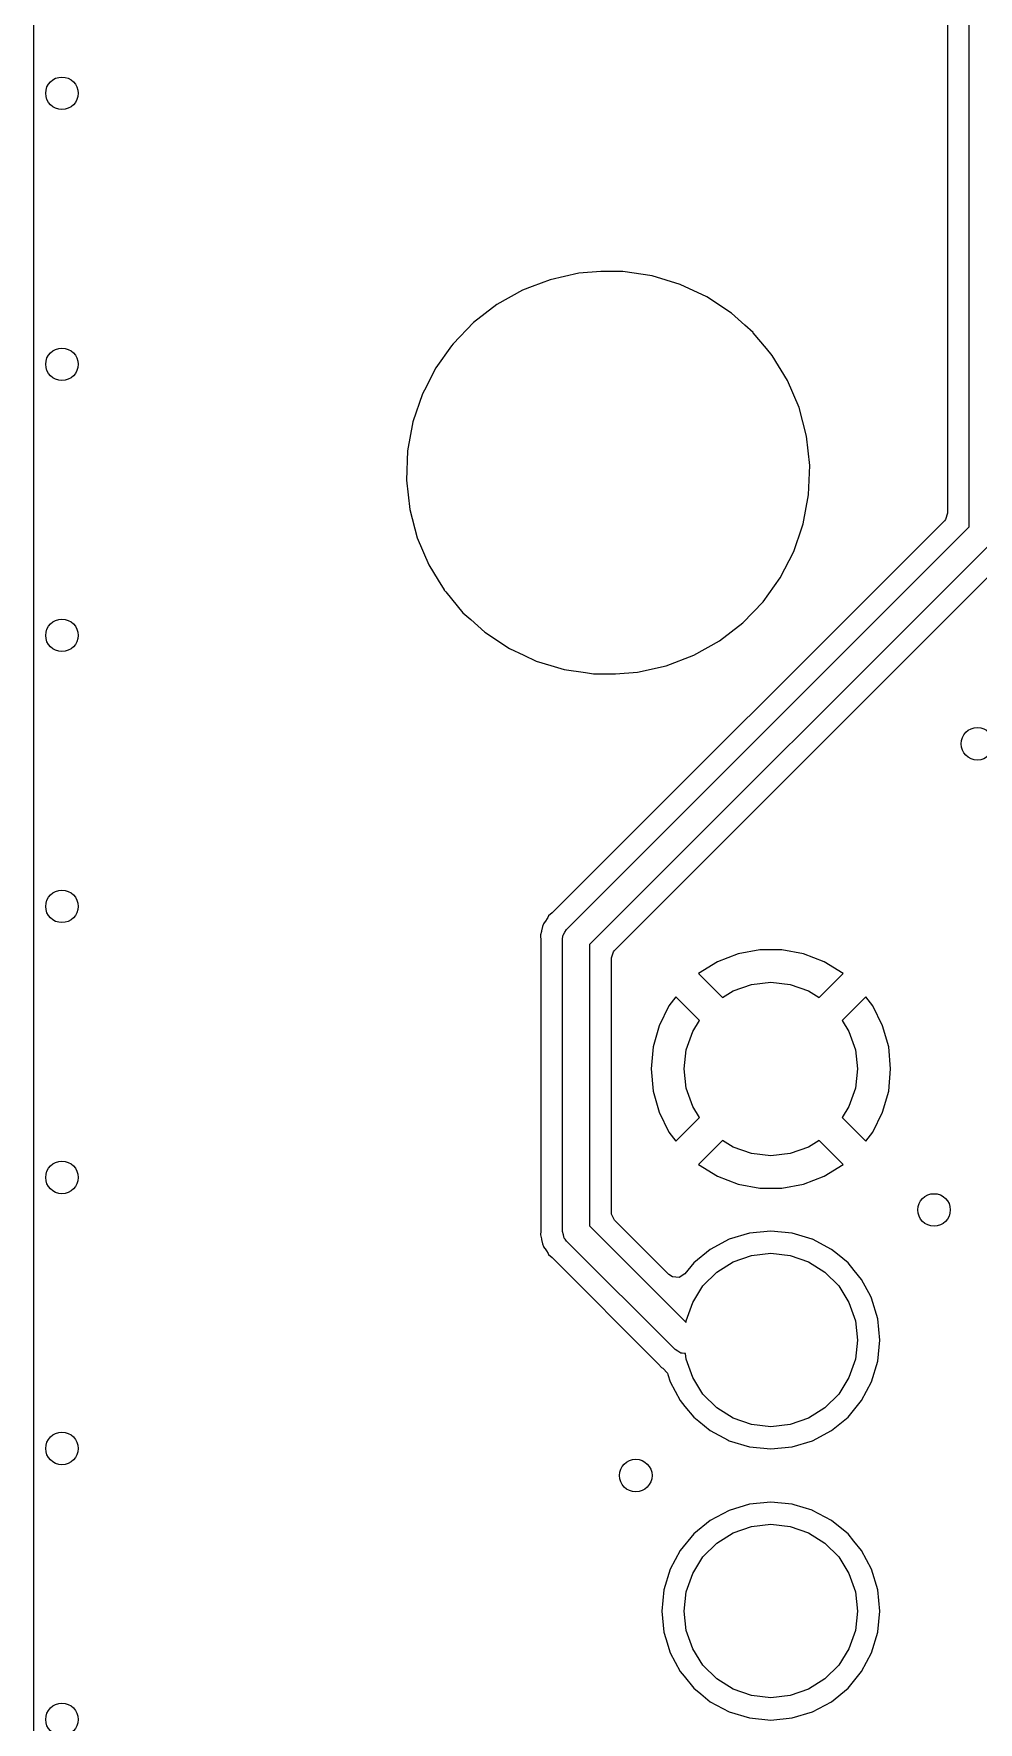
# Model space of a CAD drawing. Extents: x 100.3 to 197.2, y -144.7 to -85.3.
# Drawn here: x 100.3 to 109.01, y -111.03 to -95.45 of the extents above; entities that cross this region are included whole.
import ezdxf

# ---------------------------------------------------------------- set-up
doc = ezdxf.new("R2010")
doc.units = 0
doc.layers.add('BLACK', color=7, linetype='CONTINUOUS')

msp = doc.modelspace()

# ---------------------------------------------------------------- linework, layer by layer
at = {"layer": 'BLACK', "linetype": 'CONTINUOUS'}
for p, q in [((100.3, -99.5679), (100.3, -91.0553)), ((108.925, -99.9982), (108.925, -95.132)), ((108.724, -95.28), (108.724, -99.8742)), ((105.528, -97.6453), (105.325, -97.6602)), ((105.731, -97.6453), (105.528, -97.6453)), ((106, -97.6848), (105.731, -97.6453)), ((105.731, -97.6453), (105.731, -97.6453)), ((104.894, -97.7826), (104.806, -97.8162)), ((105.06, -97.7192), (104.894, -97.7826)), ((105.325, -97.6602), (105.06, -97.7192)), ((105.325, -97.6602), (105.325, -97.6602)), ((105.325, -97.6602), (105.325, -97.6602)), ((106.26, -97.7631), (106, -97.6848)), ((106, -97.6848), (106, -97.6848)), ((106.506, -97.8783), (106.26, -97.7631)), ((104.569, -97.9491), (104.355, -98.115)), ((104.806, -97.8162), (104.569, -97.9491)), ((104.569, -97.9491), (104.569, -97.9491)), ((106.732, -98.0281), (106.506, -97.8783)), ((106.506, -97.8783), (106.506, -97.8783)), ((106.506, -97.8783), (106.506, -97.8783)), ((104.355, -98.115), (104.166, -98.3104)), ((104.355, -98.115), (104.355, -98.115)), ((106.857, -98.1396), (106.732, -98.0281)), ((106.732, -98.0281), (106.732, -98.0281)), ((106.732, -98.0281), (106.732, -98.0281)), ((106.933, -98.2079), (106.857, -98.1396)), ((106.934, -98.2093), (106.933, -98.2079)), ((107.056, -98.3554), (106.934, -98.2093)), ((106.934, -98.2093), (106.934, -98.2093)), ((104.152, -98.33), (104.008, -98.5312)), ((104.166, -98.3104), (104.152, -98.33)), ((104.166, -98.3104), (104.166, -98.3104)), ((104.166, -98.3104), (104.166, -98.3104)), ((104.166, -98.3104), (104.166, -98.3104)), ((107.108, -98.4179), (107.056, -98.3554)), ((107.249, -98.6497), (107.108, -98.4179)), ((104.008, -98.5312), (103.902, -98.7374)), ((103.902, -98.7374), (103.884, -98.7718)), ((107.356, -98.8996), (107.249, -98.6497)), ((103.884, -98.7727), (103.796, -99.0296)), ((103.884, -98.7718), (103.884, -98.7727)), ((103.884, -98.7727), (103.884, -98.7727)), ((103.796, -99.0296), (103.747, -99.2966)), ((103.796, -99.0296), (103.796, -99.0296)), ((107.424, -99.1622), (107.356, -98.8996)), ((107.454, -99.4321), (107.424, -99.1622)), ((103.747, -99.2966), (103.737, -99.5679)), ((107.444, -99.7034), (107.454, -99.4321)), ((100.3, -106.529), (100.3, -99.5679)), ((103.737, -99.5679), (103.767, -99.8378)), ((107.395, -99.9704), (107.444, -99.7034)), ((103.767, -99.8378), (103.835, -100.1)), ((108.696, -99.9442), (105.081, -103.558)), ((107.385, -99.9978), (107.395, -99.9704)), ((107.395, -99.9704), (107.395, -99.9704)), ((107.395, -99.9704), (107.395, -99.9704)), ((108.706, -99.9324), (108.696, -99.9442)), ((108.724, -99.8742), (108.706, -99.9324)), ((103.835, -100.1), (103.835, -100.1)), ((103.835, -100.1), (103.942, -100.35)), ((105.212, -103.712), (108.925, -99.9982)), ((109.138, -100.138), (105.425, -103.852)), ((107.307, -100.227), (107.385, -99.9978)), ((105.654, -103.906), (109.269, -100.292)), ((107.183, -100.469), (107.307, -100.227)), ((103.942, -100.35), (104.028, -100.491)), ((104.028, -100.491), (104.083, -100.581)), ((104.083, -100.581), (104.083, -100.582)), ((104.083, -100.582), (104.098, -100.6)), ((104.098, -100.6), (104.257, -100.791)), ((107.025, -100.69), (107.183, -100.469)), ((106.837, -100.885), (107.025, -100.69)), ((104.257, -100.791), (104.257, -100.791)), ((104.257, -100.791), (104.257, -100.791)), ((104.257, -100.791), (104.257, -100.791)), ((104.257, -100.791), (104.328, -100.855)), ((104.328, -100.855), (104.459, -100.972)), ((106.622, -101.051), (106.837, -100.885)), ((104.459, -100.972), (104.459, -100.972)), ((104.459, -100.972), (104.685, -101.122)), ((106.385, -101.184), (106.622, -101.051)), ((104.685, -101.122), (104.685, -101.122)), ((104.685, -101.122), (104.685, -101.122)), ((104.685, -101.122), (104.818, -101.184)), ((104.818, -101.184), (104.931, -101.237)), ((106.131, -101.281), (106.385, -101.184)), ((104.931, -101.237), (105.068, -101.278)), ((105.068, -101.278), (105.191, -101.315)), ((105.191, -101.315), (105.191, -101.315)), ((105.191, -101.315), (105.191, -101.315)), ((105.191, -101.315), (105.388, -101.344)), ((105.388, -101.344), (105.46, -101.355)), ((105.46, -101.355), (105.46, -101.355)), ((105.46, -101.355), (105.663, -101.355)), ((105.663, -101.355), (105.866, -101.34)), ((105.866, -101.34), (106.131, -101.281)), ((105.078, -103.561), (105.047, -103.588)), ((105.081, -103.558), (105.078, -103.561)), ((104.989, -103.687), (104.982, -103.727)), ((104.99, -103.686), (104.989, -103.687)), ((104.989, -103.687), (104.989, -103.687)), ((105, -103.662), (104.99, -103.686)), ((105.024, -103.627), (105, -103.66)), ((105, -103.66), (105, -103.66)), ((105, -103.66), (105, -103.662)), ((105.026, -103.623), (105.024, -103.627)), ((105.027, -103.621), (105.026, -103.623)), ((105.038, -103.603), (105.027, -103.621)), ((105.047, -103.588), (105.038, -103.603)), ((105.047, -103.588), (105.047, -103.588)), ((105.197, -103.739), (105.212, -103.712)), ((104.973, -103.762), (104.971, -103.771)), ((104.971, -103.771), (104.974, -103.812)), ((104.981, -103.732), (104.973, -103.762)), ((104.974, -103.812), (104.974, -103.816)), ((104.974, -103.816), (104.974, -106.484)), ((104.982, -103.727), (104.981, -103.732)), ((105.175, -103.8), (105.178, -103.778)), ((105.175, -106.5), (105.175, -103.8)), ((105.178, -103.773), (105.179, -103.771)), ((105.178, -103.778), (105.178, -103.773)), ((105.179, -103.771), (105.18, -103.765)), ((105.18, -103.765), (105.197, -103.739)), ((105.425, -103.852), (105.425, -106.448)), ((105.625, -103.976), (105.644, -103.918)), ((105.625, -105), (105.625, -103.976)), ((105.644, -103.918), (105.654, -103.906)), ((106.603, -104.011), (106.43, -104.118)), ((106.793, -103.937), (106.603, -104.011)), ((106.994, -103.9), (106.793, -103.937)), ((107.197, -103.9), (106.994, -103.9)), ((107.398, -103.937), (107.197, -103.9)), ((107.588, -104.011), (107.398, -103.937)), ((107.761, -104.118), (107.588, -104.011)), ((106.43, -104.118), (106.428, -104.12)), ((106.428, -104.12), (106.649, -104.341)), ((107.542, -104.341), (107.763, -104.12)), ((107.763, -104.12), (107.761, -104.118)), ((106.219, -104.335), (106.156, -104.418)), ((106.437, -104.554), (106.219, -104.335)), ((106.649, -104.341), (106.748, -104.279)), ((106.748, -104.279), (106.918, -104.22)), ((106.918, -104.22), (107.096, -104.2)), ((107.096, -104.2), (107.274, -104.22)), ((107.274, -104.22), (107.443, -104.279)), ((107.443, -104.279), (107.542, -104.341)), ((107.972, -104.335), (107.754, -104.554)), ((108.035, -104.418), (107.972, -104.335)), ((106.156, -104.418), (106.065, -104.601)), ((106.156, -104.418), (106.156, -104.418)), ((108.126, -104.601), (108.035, -104.418)), ((108.035, -104.418), (108.035, -104.418)), ((106.065, -104.601), (106.01, -104.797)), ((106.316, -104.822), (106.375, -104.653)), ((106.375, -104.653), (106.437, -104.554)), ((107.754, -104.554), (107.816, -104.653)), ((107.816, -104.653), (107.876, -104.822)), ((108.182, -104.797), (108.126, -104.601)), ((106.01, -104.797), (105.991, -105)), ((108.2, -105), (108.182, -104.797)), ((106.295, -105), (106.316, -104.822)), ((107.876, -104.822), (107.896, -105)), ((105.625, -106.324), (105.625, -105)), ((105.991, -105), (106.01, -105.203)), ((106.316, -105.178), (106.295, -105)), ((107.896, -105), (107.876, -105.178)), ((108.182, -105.203), (108.2, -105)), ((108.2, -105), (108.2, -105)), ((106.01, -105.203), (106.065, -105.399)), ((106.375, -105.347), (106.316, -105.178)), ((107.876, -105.178), (107.816, -105.347)), ((108.126, -105.399), (108.182, -105.203)), ((106.065, -105.399), (106.156, -105.582)), ((106.437, -105.446), (106.375, -105.347)), ((107.816, -105.347), (107.754, -105.446)), ((108.035, -105.582), (108.126, -105.399)), ((106.156, -105.582), (106.156, -105.582)), ((106.156, -105.582), (106.219, -105.665)), ((106.219, -105.665), (106.437, -105.446)), ((107.754, -105.446), (107.972, -105.665)), ((107.972, -105.665), (108.035, -105.582)), ((108.035, -105.582), (108.035, -105.582)), ((106.649, -105.659), (106.428, -105.88)), ((106.748, -105.721), (106.649, -105.659)), ((106.918, -105.78), (106.748, -105.721)), ((107.443, -105.721), (107.274, -105.78)), ((107.542, -105.659), (107.443, -105.721)), ((107.763, -105.88), (107.542, -105.659)), ((106.428, -105.88), (106.43, -105.882)), ((106.43, -105.882), (106.603, -105.989)), ((107.096, -105.8), (106.918, -105.78)), ((107.274, -105.78), (107.096, -105.8)), ((107.588, -105.989), (107.761, -105.882)), ((107.761, -105.882), (107.763, -105.88)), ((106.603, -105.989), (106.793, -106.063)), ((107.398, -106.063), (107.588, -105.989)), ((106.793, -106.063), (106.994, -106.1)), ((106.994, -106.1), (107.197, -106.1)), ((107.197, -106.1), (107.398, -106.063)), ((105.627, -106.34), (105.625, -106.324)), ((105.654, -106.394), (105.627, -106.34)), ((100.3, -110), (100.3, -106.529)), ((104.974, -106.495), (104.971, -106.529)), ((104.971, -106.529), (104.981, -106.568)), ((104.974, -106.484), (104.974, -106.488)), ((104.974, -106.488), (104.974, -106.495)), ((105.184, -106.53), (105.175, -106.5)), ((105.425, -106.448), (106.314, -107.337)), ((105.932, -106.672), (105.654, -106.394)), ((106.899, -106.514), (106.711, -106.571)), ((107.096, -106.495), (106.899, -106.514)), ((106.899, -106.514), (106.899, -106.514)), ((107.292, -106.514), (107.096, -106.495)), ((107.096, -106.495), (107.096, -106.495)), ((107.478, -106.571), (107.292, -106.514)), ((107.292, -106.514), (107.292, -106.514)), ((107.292, -106.514), (107.292, -106.514)), ((104.981, -106.568), (104.982, -106.573)), ((104.982, -106.573), (104.989, -106.613)), ((104.989, -106.613), (104.99, -106.614)), ((104.99, -106.614), (105, -106.638)), ((105, -106.638), (105, -106.64)), ((105, -106.64), (105, -106.64)), ((105, -106.64), (105.023, -106.672)), ((105.023, -106.672), (105.024, -106.673)), ((105.024, -106.673), (105.026, -106.677)), ((105.026, -106.677), (105.041, -106.703)), ((105.19, -106.56), (105.184, -106.53)), ((105.194, -106.565), (105.19, -106.56)), ((105.195, -106.568), (105.194, -106.565)), ((105.198, -106.571), (105.195, -106.568)), ((105.212, -106.588), (105.198, -106.571)), ((106.212, -107.588), (105.212, -106.588)), ((106.156, -106.896), (105.932, -106.672)), ((106.537, -106.664), (106.385, -106.789)), ((106.711, -106.571), (106.537, -106.664)), ((106.537, -106.664), (106.537, -106.664)), ((106.711, -106.571), (106.711, -106.571)), ((107.48, -106.571), (107.478, -106.571)), ((107.654, -106.664), (107.48, -106.571)), ((107.48, -106.571), (107.48, -106.571)), ((107.71, -106.709), (107.654, -106.664)), ((107.654, -106.664), (107.654, -106.664)), ((107.654, -106.664), (107.654, -106.664)), ((105.041, -106.703), (105.047, -106.712)), ((105.047, -106.712), (105.078, -106.739)), ((105.078, -106.739), (105.081, -106.742)), ((105.081, -106.742), (106.058, -107.719)), ((106.385, -106.789), (106.303, -106.889)), ((106.385, -106.789), (106.385, -106.789)), ((106.597, -106.874), (106.748, -106.779)), ((106.748, -106.779), (106.918, -106.72)), ((106.918, -106.72), (107.096, -106.7)), ((107.096, -106.7), (107.274, -106.72)), ((107.274, -106.72), (107.443, -106.779)), ((107.443, -106.779), (107.594, -106.874)), ((107.807, -106.789), (107.71, -106.709)), ((107.863, -106.858), (107.807, -106.789)), ((107.807, -106.789), (107.807, -106.789)), ((106.19, -106.918), (106.156, -106.896)), ((106.251, -106.922), (106.19, -106.918)), ((106.303, -106.889), (106.251, -106.922)), ((106.47, -107.001), (106.597, -106.874)), ((107.594, -106.874), (107.721, -107.001)), ((107.932, -106.941), (107.863, -106.858)), ((108.016, -107.1), (107.932, -106.941)), ((107.932, -106.941), (107.932, -106.941)), ((107.932, -106.941), (107.932, -106.941)), ((106.375, -107.153), (106.47, -107.001)), ((107.721, -107.001), (107.816, -107.153)), ((108.024, -107.115), (108.016, -107.1)), ((108.082, -107.304), (108.024, -107.115)), ((106.316, -107.322), (106.375, -107.153)), ((107.816, -107.153), (107.876, -107.322)), ((108.101, -107.5), (108.082, -107.304)), ((108.082, -107.304), (108.082, -107.304)), ((108.082, -107.304), (108.082, -107.304)), ((106.314, -107.337), (106.316, -107.322)), ((107.876, -107.322), (107.896, -107.5)), ((106.239, -107.603), (106.212, -107.588)), ((106.265, -107.62), (106.239, -107.603)), ((107.896, -107.5), (107.876, -107.678)), ((108.082, -107.695), (108.101, -107.5)), ((108.101, -107.5), (108.101, -107.5)), ((106.058, -107.719), (106.061, -107.722)), ((106.061, -107.722), (106.088, -107.753)), ((106.088, -107.753), (106.088, -107.753)), ((106.088, -107.753), (106.101, -107.761)), ((106.101, -107.761), (106.142, -107.807)), ((106.271, -107.621), (106.265, -107.62)), ((106.273, -107.622), (106.271, -107.621)), ((106.278, -107.622), (106.273, -107.622)), ((106.3, -107.625), (106.278, -107.622)), ((106.31, -107.625), (106.3, -107.625)), ((106.316, -107.678), (106.31, -107.625)), ((106.375, -107.847), (106.316, -107.678)), ((107.876, -107.678), (107.816, -107.847)), ((108.024, -107.885), (108.082, -107.696)), ((108.082, -107.696), (108.082, -107.695)), ((106.142, -107.807), (106.146, -107.818)), ((106.146, -107.818), (106.167, -107.885)), ((106.167, -107.885), (106.167, -107.885)), ((106.167, -107.885), (106.167, -107.885)), ((106.167, -107.885), (106.26, -108.059)), ((106.47, -107.999), (106.375, -107.847)), ((107.816, -107.847), (107.721, -107.999)), ((107.932, -108.059), (108.024, -107.885)), ((106.26, -108.059), (106.26, -108.059)), ((106.26, -108.059), (106.26, -108.059)), ((106.26, -108.059), (106.304, -108.112)), ((106.597, -108.126), (106.47, -107.999)), ((107.721, -107.999), (107.594, -108.126)), ((107.807, -108.211), (107.932, -108.059)), ((106.304, -108.112), (106.385, -108.211)), ((106.385, -108.211), (106.385, -108.211)), ((106.385, -108.211), (106.431, -108.249)), ((106.748, -108.221), (106.597, -108.126)), ((106.918, -108.28), (106.748, -108.221)), ((107.443, -108.221), (107.274, -108.28)), ((107.594, -108.126), (107.443, -108.221)), ((107.654, -108.336), (107.807, -108.211)), ((106.431, -108.249), (106.537, -108.336)), ((106.537, -108.336), (106.537, -108.336)), ((106.537, -108.336), (106.537, -108.336)), ((106.537, -108.336), (106.703, -108.425)), ((107.096, -108.3), (106.918, -108.28)), ((107.274, -108.28), (107.096, -108.3)), ((107.48, -108.429), (107.654, -108.336)), ((106.703, -108.425), (106.711, -108.429)), ((106.711, -108.429), (106.899, -108.486)), ((106.899, -108.486), (106.899, -108.486)), ((106.899, -108.486), (106.899, -108.486)), ((106.899, -108.486), (107.096, -108.505)), ((107.096, -108.505), (107.292, -108.486)), ((107.096, -108.505), (107.096, -108.505)), ((107.096, -108.505), (107.096, -108.505)), ((107.292, -108.486), (107.48, -108.429)), ((107.292, -108.486), (107.292, -108.486)), ((107.292, -108.486), (107.292, -108.486)), ((106.899, -109.014), (106.711, -109.071)), ((107.096, -108.995), (106.899, -109.014)), ((106.899, -109.014), (106.899, -109.014)), ((107.292, -109.014), (107.096, -108.995)), ((107.096, -108.995), (107.096, -108.995)), ((107.312, -109.02), (107.292, -109.014)), ((107.292, -109.014), (107.292, -109.014)), ((107.478, -109.07), (107.312, -109.02)), ((106.537, -109.164), (106.385, -109.289)), ((106.711, -109.071), (106.537, -109.164)), ((106.537, -109.164), (106.537, -109.164)), ((106.711, -109.071), (106.711, -109.071)), ((107.48, -109.071), (107.478, -109.07)), ((107.654, -109.164), (107.48, -109.071)), ((107.48, -109.071), (107.48, -109.071)), ((107.703, -109.204), (107.654, -109.164)), ((107.654, -109.164), (107.654, -109.164)), ((107.654, -109.164), (107.654, -109.164)), ((106.385, -109.289), (106.26, -109.441)), ((106.385, -109.289), (106.385, -109.289)), ((106.597, -109.374), (106.748, -109.279)), ((106.748, -109.279), (106.918, -109.22)), ((106.918, -109.22), (107.096, -109.2)), ((107.096, -109.2), (107.274, -109.22)), ((107.274, -109.22), (107.443, -109.279)), ((107.443, -109.279), (107.594, -109.374)), ((107.807, -109.289), (107.703, -109.204)), ((107.861, -109.356), (107.807, -109.289)), ((107.807, -109.289), (107.807, -109.289)), ((106.26, -109.441), (106.167, -109.615)), ((106.26, -109.441), (106.26, -109.441)), ((106.47, -109.501), (106.597, -109.374)), ((107.594, -109.374), (107.721, -109.501)), ((107.932, -109.441), (107.861, -109.356)), ((108.024, -109.615), (107.932, -109.441)), ((107.932, -109.441), (107.932, -109.441)), ((107.932, -109.441), (107.932, -109.441)), ((106.167, -109.615), (106.109, -109.804)), ((106.167, -109.615), (106.167, -109.615)), ((106.375, -109.653), (106.47, -109.501)), ((107.721, -109.501), (107.816, -109.653)), ((108.082, -109.804), (108.024, -109.615)), ((108.024, -109.615), (108.024, -109.615)), ((106.316, -109.822), (106.375, -109.653)), ((107.816, -109.653), (107.876, -109.822)), ((106.109, -109.804), (106.09, -110)), ((106.109, -109.804), (106.109, -109.804)), ((106.295, -110), (106.316, -109.822)), ((107.876, -109.822), (107.896, -110)), ((108.101, -110), (108.082, -109.804)), ((108.082, -109.804), (108.082, -109.804)), ((108.082, -109.804), (108.082, -109.804)), ((100.3, -112.5), (100.3, -110)), ((106.09, -110), (106.09, -110)), ((106.09, -110), (106.109, -110.196)), ((106.316, -110.178), (106.295, -110)), ((107.896, -110), (107.876, -110.178)), ((108.082, -110.191), (108.101, -110)), ((108.101, -110), (108.101, -110)), ((106.109, -110.196), (106.109, -110.196)), ((106.109, -110.196), (106.127, -110.253)), ((106.127, -110.253), (106.166, -110.384)), ((106.375, -110.347), (106.316, -110.178)), ((107.876, -110.178), (107.816, -110.347)), ((108.024, -110.385), (108.082, -110.196)), ((108.082, -110.196), (108.082, -110.191)), ((106.166, -110.384), (106.167, -110.385)), ((106.167, -110.385), (106.167, -110.385)), ((106.167, -110.385), (106.26, -110.559)), ((106.47, -110.499), (106.375, -110.347)), ((107.816, -110.347), (107.721, -110.499)), ((107.932, -110.559), (108.024, -110.385)), ((106.26, -110.559), (106.26, -110.559)), ((106.26, -110.559), (106.26, -110.559)), ((106.26, -110.559), (106.295, -110.602)), ((106.597, -110.626), (106.47, -110.499)), ((107.721, -110.499), (107.594, -110.626)), ((107.807, -110.711), (107.932, -110.559)), ((106.295, -110.602), (106.385, -110.711)), ((106.385, -110.711), (106.385, -110.711)), ((106.385, -110.711), (106.449, -110.764)), ((106.748, -110.721), (106.597, -110.626)), ((106.918, -110.78), (106.748, -110.721)), ((107.443, -110.721), (107.274, -110.78)), ((107.594, -110.626), (107.443, -110.721)), ((107.654, -110.836), (107.807, -110.711)), ((106.449, -110.764), (106.537, -110.836)), ((106.537, -110.836), (106.537, -110.836)), ((106.537, -110.836), (106.537, -110.836)), ((106.537, -110.836), (106.711, -110.929)), ((107.096, -110.8), (106.918, -110.78)), ((107.274, -110.78), (107.096, -110.8)), ((107.48, -110.929), (107.654, -110.836)), ((106.711, -110.929), (106.711, -110.929)), ((106.711, -110.929), (106.899, -110.986)), ((106.899, -110.986), (106.899, -110.986)), ((106.899, -110.986), (106.899, -110.986)), ((106.899, -110.986), (107.096, -111.005)), ((107.096, -111.005), (107.292, -110.986)), ((107.096, -111.005), (107.096, -111.005)), ((107.096, -111.005), (107.096, -111.005)), ((107.292, -110.986), (107.48, -110.929)), ((107.292, -110.986), (107.292, -110.986)), ((107.292, -110.986), (107.292, -110.986))]:
    msp.add_line(p, q, dxfattribs=at)
at = {"layer": 'BLACK'}
for centre in [(100.56, -96), (100.56, -98.5), (100.56, -101), (109, -102), (100.56, -103.5), (100.56, -106), (108.6, -106.3), (100.56, -108.5), (105.85, -108.75), (100.56, -111)]:
    msp.add_circle(centre, 0.15, dxfattribs=at)

doc.saveas('drawing.dxf')
